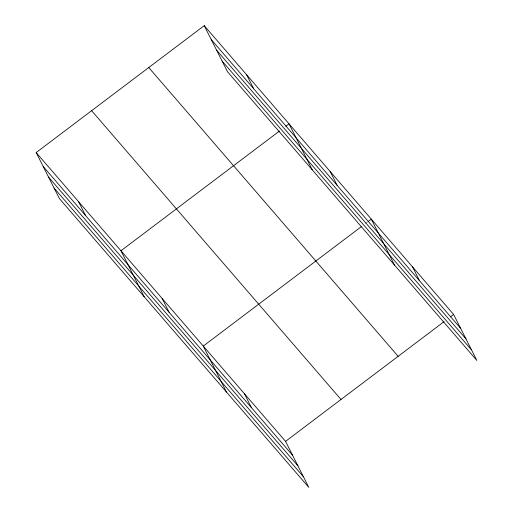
<?xml version="1.0" encoding="UTF-8"?>
<svg xmlns="http://www.w3.org/2000/svg" width="513" height="513" viewBox="0 0 513 513"><rect width="100%" height="100%" fill="white"/><g stroke="black" fill="none" stroke-linecap="round" stroke-linejoin="round"><path stroke-width="0.38" stroke-dasharray="2.56 1.92" d="M365.57 223.476L367.488 222.033"/><path stroke-width="0.77" d="M36.166 152.573L285.555 441.366L308.781 487.35L59.393 198.557L36.166 152.573L204.219 25.65L453.607 314.443L476.834 360.427L227.445 71.634L204.219 25.65M279.45 131.065L120.959 250.761L144.185 296.745M285.824 126.249L289.011 123.838L312.237 169.822M361.748 226.361L203.257 346.063L226.483 392.047M368.122 221.552L371.309 219.141L394.535 265.125M285.555 441.366L444.046 321.664M450.42 316.854L453.607 314.443M211.253 39.578L460.648 328.378M216.595 50.159L465.99 338.952M222.103 61.053L471.492 349.853M148.757 67.536L398.152 356.33M91.622 110.686L341.01 399.486M43.201 166.501L292.59 455.3M48.543 177.081L297.931 465.875M54.045 187.976L303.44 476.776M412.458 266.792L419.499 280.726M330.16 171.489L337.195 185.424M246.612 74.744L253.653 88.678M244.406 393.715L251.441 407.649M162.108 298.412L169.143 312.346M78.56 201.667L85.594 215.595"/></g></svg>
